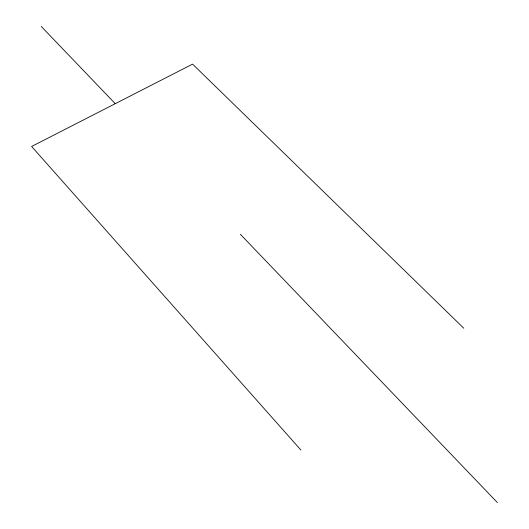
<?xml version="1.0" encoding="UTF-8"?>
<svg xmlns="http://www.w3.org/2000/svg" width="529" height="529" viewBox="0 0 529 529"><rect width="100%" height="100%" fill="white"/><g stroke="black" fill="none" stroke-linecap="round" stroke-linejoin="round"><path stroke-width="0.79" d="M463.781 328.238L192.569 64.128L31.621 146.473L300.955 450.086M41.255 26.45L115.249 103.691M240.345 234.261L497.379 502.55"/></g></svg>
